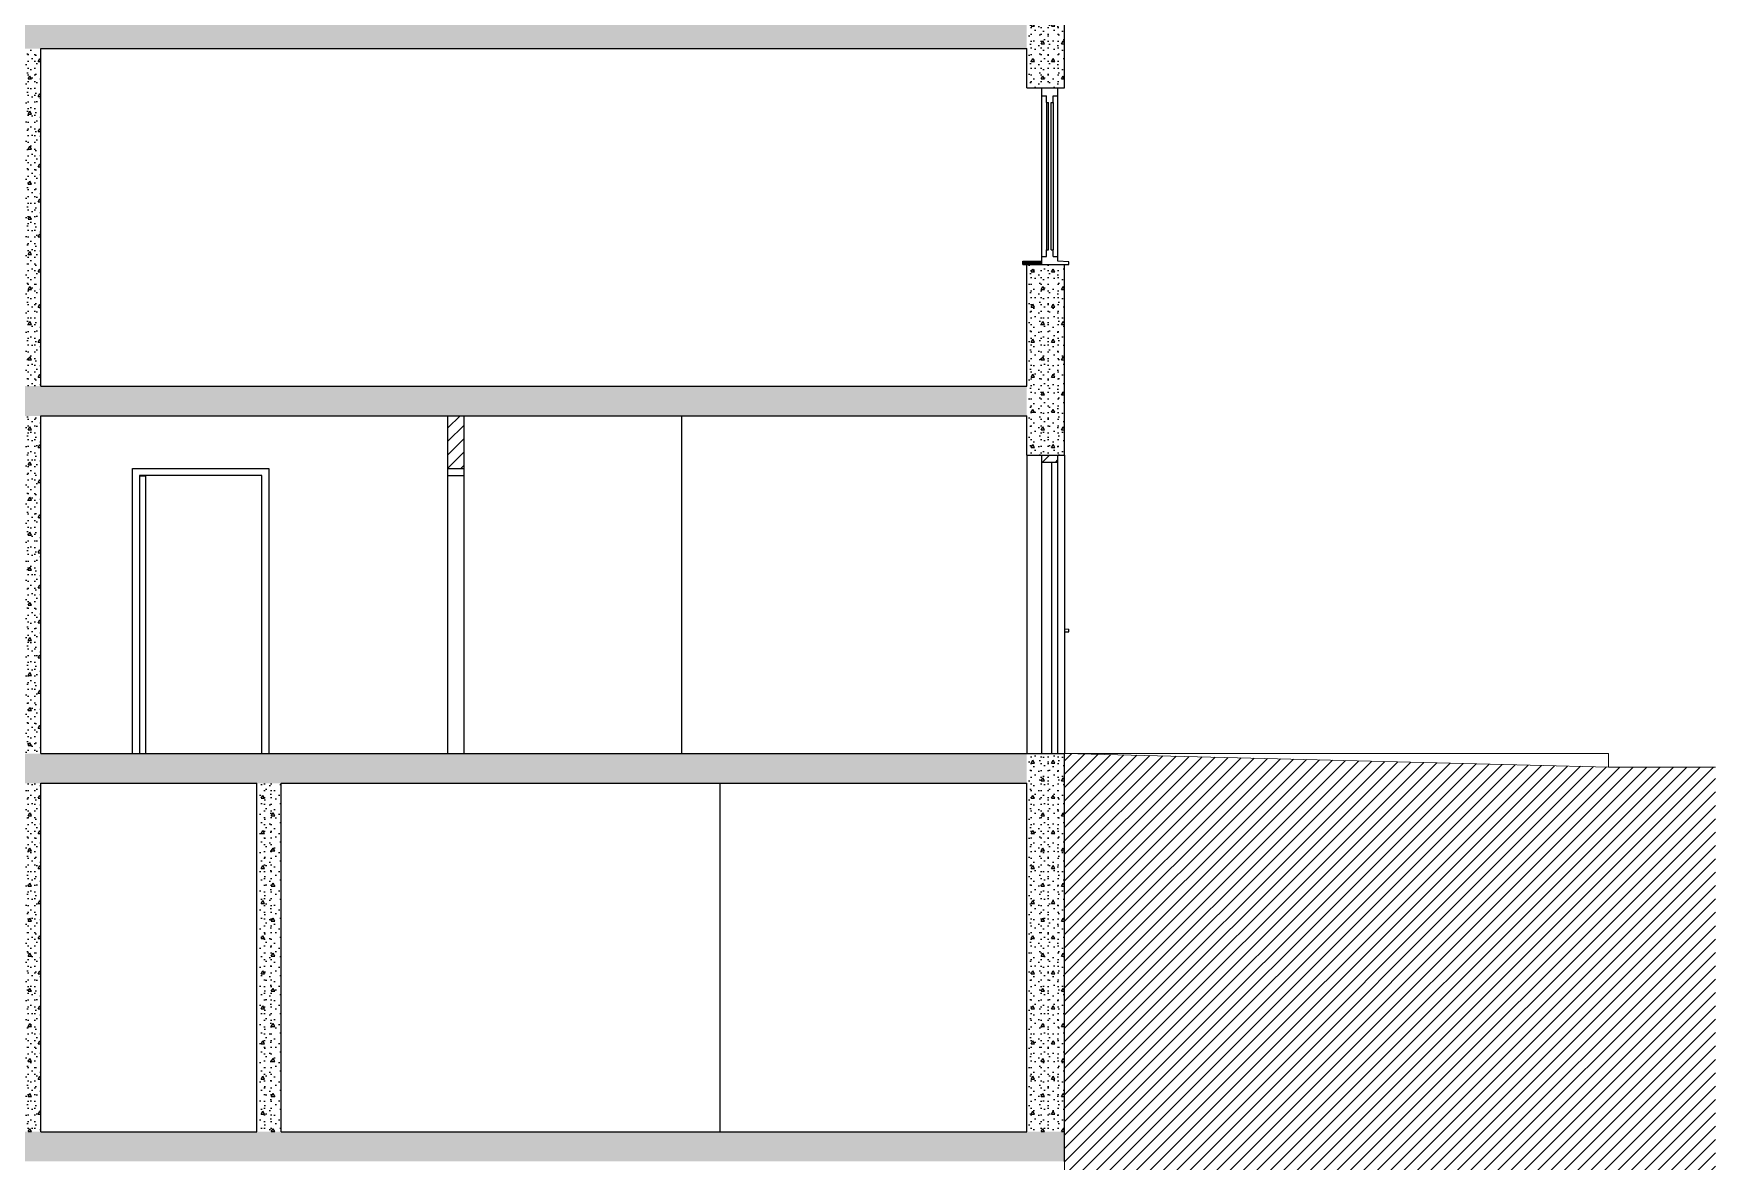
# Model space of a CAD drawing. Header units: millimetres. Extents: x 15 to 2176, y 3 to 641.
# Drawn here: x 272.6 to 521.6, y 88.1 to 255.1 of the extents above; entities that cross this region are included whole.
import ezdxf
from ezdxf.xclip import XClip

# ---------------------------------------------------------------- set-up
doc = ezdxf.new("R2010")
doc.units = ezdxf.units.MM
doc.header["$MEASUREMENT"] = 0
doc.header["$XCLIPFRAME"] = 0
doc.set_wipeout_variables(frame=1)
doc.linetypes.add('Wipeout_Contour', pattern=[1000, 0, -1000])
for name, color, linetype in [('A--------P-', 7, 'Continuous'), ('A-01SB-----', 3, 'Continuous'), ('A-01SC-----', 7, 'Continuous'), ('A-01SF-----', 7, 'Continuous'), ('A-27B------', 7, 'Continuous')]:
    doc.layers.add(name, color=color, linetype=linetype)
doc.layers.add('A-L-10--EF-', color=4, linetype='Continuous', lineweight=0)
pattern_1 = [(0, (421.78, 92.474), (0, 5.19615), [0.5, -2.5]), (0, (423.28, 95.072), (0, 5.19615), [0.5, -2.5]), (60, (421.78, 92.474), (-4.5, 2.59808), [0.5, -2.5]), (60, (424.78, 92.474), (-4.5, 2.59808), [0.5, -2.5]), (120, (422.28, 92.474), (4.5, 2.59808), [0.5, -2.5]), (120, (425.28, 92.474), (4.5, 2.59808), [0.5, -2.5]), (0, (421.7798, 92.9741), (0, 1), [0, -1, 0, -1.5]), (45, (422.2798, 92.9741), (-0.7071068, 0.7071068), [0, -0.75, 0, -1.25])]
pattern_2 = [(45, (421.7798, 92.4741), (-0.98995, 0.98995), [])]

# ---------------------------------------------------------------- blocks, each defined once
blk = doc.blocks.new('Drawing_1_1', base_point=(268.28, 329.56))
at = {"layer": 'A-01SB-----', "linetype": 'Continuous'}
h = blk.add_hatch(dxfattribs=at)
h.set_pattern_fill('BRANDSÄKRARE_0001', color=256, style=0, pattern_type=2)
h.set_pattern_definition(pattern_2)
h.paths.add_polyline_path([(336.34, 190.67), (336.34, 198.47), (333.94, 198.47), (333.94, 190.67)])
at = {"layer": 'A-01SC-----', "linetype": 'Continuous'}
h = blk.add_hatch(dxfattribs=at)
h.set_pattern_fill('BETONG__STD__0001', color=256, style=0, pattern_type=2)
h.set_pattern_definition(pattern_1)
h.paths.add_polyline_path([(425.24, 247.07), (425.24, 257.27), (419.64, 257.27), (419.64, 247.07), (424.24, 247.07)])
blk.add_hatch(color=256, dxfattribs=at).paths.add_polyline_path([(419.04, 220.87), (421.84, 220.87), (421.84, 221.37), (419.04, 221.37)])
h = blk.add_hatch(dxfattribs=at)
h.set_pattern_fill('BETONG__STD__0001', color=256, style=0, pattern_type=2)
h.set_pattern_definition(pattern_1)
h.paths.add_polyline_path([(425.24, 220.87), (424.24, 220.87), (419.64, 220.87), (419.64, 202.87), (425.24, 202.87)])
h = blk.add_hatch(dxfattribs=at)
h.set_pattern_fill('BETONG__STD__0001', color=256, style=0, pattern_type=2)
h.set_pattern_definition(pattern_1)
h.paths.add_polyline_path([(419.64, 202.87), (419.64, 192.67), (424.24, 192.67), (425.24, 192.67), (425.24, 202.87)])
h = blk.add_hatch(dxfattribs=at)
h.set_pattern_fill('BRANDSÄKRARE_0001', color=256, style=0, pattern_type=2)
h.set_pattern_definition(pattern_2)
h.paths.add_polyline_path([(424.24, 191.63), (424.24, 192.67), (421.84, 192.67), (421.84, 191.63)])
h = blk.add_hatch(dxfattribs=at)
h.set_pattern_fill('BETONG__STD__0001', color=256, style=0, pattern_type=2)
h.set_pattern_definition(pattern_1)
h.paths.add_polyline_path([(419.64, 148.47), (419.64, 92.47), (425.24, 92.47), (425.24, 148.47)])
at = {"layer": 'A-01SF-----', "linetype": 'Continuous'}
h = blk.add_hatch(dxfattribs=at)
h.set_pattern_fill('BETONG__STD__0001', color=256, style=0, pattern_type=2)
h.set_pattern_definition(pattern_1)
h.paths.add_polyline_path([(309.92, 257.27), (157.38, 257.27), (157.38, 252.87), (309.92, 252.87)])
h = blk.add_hatch(dxfattribs=at)
h.set_pattern_fill('BETONG__STD__0001', color=256, style=0, pattern_type=2)
h.set_pattern_definition(pattern_1)
h.paths.add_polyline_path([(419.64, 252.87), (419.64, 257.27), (309.92, 257.27), (309.92, 252.87)])
h = blk.add_hatch(dxfattribs=at)
h.set_pattern_fill('BETONG__STD__0001', color=256, style=0, pattern_type=2)
h.set_pattern_definition(pattern_1)
h.paths.add_polyline_path([(309.92, 202.87), (157.38, 202.87), (157.38, 198.47), (309.92, 198.47)])
h = blk.add_hatch(dxfattribs=at)
h.set_pattern_fill('BETONG__STD__0001', color=256, style=0, pattern_type=2)
h.set_pattern_definition(pattern_1)
h.paths.add_polyline_path([(419.64, 198.47), (419.64, 202.87), (309.92, 202.87), (309.92, 198.47)])
h = blk.add_hatch(dxfattribs=at)
h.set_pattern_fill('BETONG__STD__0001', color=256, style=0, pattern_type=2)
h.set_pattern_definition(pattern_1)
h.paths.add_polyline_path([(309.92, 148.47), (157.38, 148.47), (157.38, 144.07), (309.92, 144.07)])
h = blk.add_hatch(dxfattribs=at)
h.set_pattern_fill('BETONG__STD__0001', color=256, style=0, pattern_type=2)
h.set_pattern_definition(pattern_1)
h.paths.add_polyline_path([(419.64, 144.07), (419.64, 148.47), (309.92, 148.47), (309.92, 144.07)])
h = blk.add_hatch(dxfattribs=at)
h.set_pattern_fill('BETONG__STD__0001', color=256, style=0, pattern_type=2)
h.set_pattern_definition(pattern_1)
h.paths.add_polyline_path([(309.92, 92.47), (157.38, 92.47), (157.38, 88.07), (309.92, 88.07)])
h = blk.add_hatch(dxfattribs=at)
h.set_pattern_fill('BETONG__STD__0001', color=256, style=0, pattern_type=2)
h.set_pattern_definition(pattern_1)
h.paths.add_polyline_path([(425.24, 88.07), (425.24, 92.47), (309.92, 92.47), (309.92, 88.07)])
at = {"layer": 'A-27B------', "linetype": 'Continuous'}
h = blk.add_hatch(dxfattribs=at)
h.set_pattern_fill('BETONG__STD__0001', color=256, style=0, pattern_type=2)
h.set_pattern_definition(pattern_1)
h.paths.add_polyline_path([(270.04, 252.87), (270.04, 202.87), (273.64, 202.87), (273.64, 252.87)])
h = blk.add_hatch(dxfattribs=at)
h.set_pattern_fill('BETONG__STD__0001', color=256, style=0, pattern_type=2)
h.set_pattern_definition(pattern_1)
h.paths.add_polyline_path([(270.64, 198.47), (270.64, 148.47), (273.64, 148.47), (273.64, 198.47)])
h = blk.add_hatch(dxfattribs=at)
h.set_pattern_fill('BETONG__STD__0001', color=256, style=0, pattern_type=2)
h.set_pattern_definition(pattern_1)
h.paths.add_polyline_path([(268.64, 144.07), (268.64, 92.47), (273.64, 92.47), (273.64, 144.07)])
h = blk.add_hatch(dxfattribs=at)
h.set_pattern_fill('BETONG__STD__0001', color=256, style=0, pattern_type=2)
h.set_pattern_definition(pattern_1)
h.paths.add_polyline_path([(305.64, 92.47), (309.24, 92.47), (309.24, 144.07), (305.64, 144.07)])
at = {"layer": 'A-L-10--EF-', "linetype": 'Continuous'}
h = blk.add_hatch(dxfattribs=at)
h.set_pattern_fill('BRANDSÄKRARE_0001', color=256, style=0, pattern_type=2)
h.set_pattern_definition(pattern_2)
h.paths.add_polyline_path([(425.24, 148.47), (425.24, 18.47), (521.58, 18.47), (521.58, 146.47), (506.88, 146.47), (505.74, 146.47), (494.16, 146.76)])
at = {"layer": 'A-01SB-----'}
for p, q in [((333.94, 198.47), (336.34, 198.47)), ((333.94, 190.67), (333.94, 198.47)), ((336.34, 190.67), (336.34, 198.47)), ((333.94, 190.67), (336.34, 190.67)), ((333.94, 189.63), (333.94, 190.67)), ((333.94, 190.67), (336.34, 190.67)), ((333.94, 148.47), (333.94, 189.63)), ((333.94, 189.63), (336.34, 189.63)), ((336.34, 189.63), (336.34, 190.67)), ((336.34, 148.47), (336.34, 189.63))]:
    blk.add_line(p, q, dxfattribs=at)
at = {"layer": 'A-01SC-----'}
for p, q in [((425.24, 247.07), (425.24, 257.27)), ((419.64, 247.07), (419.64, 252.87)), ((419.04, 220.87), (419.04, 221.37)), ((419.64, 202.87), (419.64, 220.87)), ((425.24, 202.87), (425.24, 220.87)), ((425.84, 220.87), (425.84, 221.29)), ((425.24, 192.67), (425.24, 202.87)), ((419.64, 192.67), (419.64, 198.47)), ((419.64, 192.67), (424.24, 192.67)), ((419.64, 192.67), (419.64, 148.47)), ((421.84, 192.67), (424.24, 192.67)), ((421.84, 191.63), (421.84, 192.67)), ((424.24, 192.67), (425.24, 192.67)), ((424.24, 191.63), (424.24, 192.67)), ((425.24, 192.67), (425.24, 148.47)), ((421.84, 148.47), (421.84, 191.63)), ((421.84, 191.63), (424.24, 191.63)), ((423.36, 191.61), (424.24, 191.61)), ((423.36, 148.47), (423.36, 191.61)), ((424.24, 191.61), (424.24, 191.63)), ((424.24, 148.47), (424.24, 191.61)), ((425.24, 166.92), (425.84, 166.89)), ((425.84, 166.47), (425.84, 166.89)), ((425.24, 166.47), (425.84, 166.47)), ((419.64, 148.47), (425.24, 148.47)), ((423.36, 148.47), (424.24, 148.47)), ((425.24, 92.47), (425.24, 148.47)), ((419.64, 92.47), (419.64, 144.07))]:
    blk.add_line(p, q, dxfattribs=at)
at = {"layer": 'A-01SF-----'}
for p, q in [((273.64, 252.87), (309.92, 252.87)), ((309.92, 252.87), (419.64, 252.87)), ((273.64, 202.87), (309.92, 202.87)), ((309.92, 202.87), (419.64, 202.87)), ((273.64, 198.47), (309.92, 198.47)), ((309.92, 198.47), (419.64, 198.47)), ((273.64, 148.47), (309.92, 148.47)), ((309.92, 148.47), (419.64, 148.47)), ((273.64, 144.07), (305.64, 144.07)), ((309.24, 144.07), (309.92, 144.07)), ((309.92, 144.07), (419.64, 144.07)), ((273.64, 92.47), (305.64, 92.47)), ((309.24, 92.47), (309.92, 92.47)), ((309.92, 92.47), (419.64, 92.47)), ((425.24, 88.07), (425.24, 92.47))]:
    blk.add_line(p, q, dxfattribs=at)
at = {"layer": 'A-27B------'}
for p, q in [((273.64, 202.87), (273.64, 252.87)), ((273.64, 148.47), (273.64, 198.47)), ((368.58, 148.47), (368.58, 198.47)), ((287.24, 189.63), (287.24, 190.67)), ((287.24, 190.67), (307.44, 190.67)), ((287.24, 148.47), (287.24, 189.63)), ((288.28, 189.63), (288.28, 148.47)), ((306.4, 189.63), (288.28, 189.63)), ((288.3, 148.47), (288.3, 189.61)), ((288.3, 189.61), (289.18, 189.61)), ((289.18, 148.47), (289.18, 189.61)), ((306.4, 148.47), (306.4, 189.63)), ((307.44, 190.67), (307.44, 189.63)), ((307.44, 189.63), (307.44, 148.47)), ((273.64, 92.47), (273.64, 144.07)), ((305.64, 92.47), (305.64, 144.07)), ((309.24, 92.47), (309.24, 144.07)), ((374.24, 92.47), (374.24, 144.07))]:
    blk.add_line(p, q, dxfattribs=at)
at = {"layer": 'A-L-10--EF-'}
for p, q in [((494.16, 146.76), (425.24, 148.47)), ((425.24, 18.47), (425.24, 148.47)), ((425.24, 148.47), (505.74, 148.47)), ((505.74, 146.47), (505.74, 148.47)), ((505.74, 146.47), (494.16, 146.76)), ((505.74, 146.47), (506.88, 146.47)), ((506.88, 146.47), (521.58, 146.47))]:
    blk.add_line(p, q, dxfattribs=at)
at = {"linetype": 'Wipeout_Contour', "ltscale": 1956.213192}
blk.add_wipeout([(423.54, 245.87), (422.54, 245.87), (422.54, 244.87), (423.54, 244.87)], dxfattribs=at).dxf.layer = 'A-01SC-----'
at = {"linetype": 'Wipeout_Contour', "ltscale": 1912.083391}
blk.add_wipeout([(423.54, 222.07), (423.54, 223.07), (422.54, 223.07), (422.54, 222.07)], dxfattribs=at).dxf.layer = 'A-01SC-----'
at = {"layer": 'A-01SC-----'}
for p, q in [((419.64, 247.07), (424.24, 247.07)), ((421.84, 245.87), (421.84, 247.07)), ((421.84, 247.07), (422.84, 247.07)), ((422.84, 247.07), (424.24, 247.07)), ((424.24, 247.07), (425.24, 247.07)), ((424.24, 245.87), (424.24, 247.07)), ((421.84, 222.07), (421.84, 245.87)), ((421.84, 245.87), (422.54, 245.87)), ((422.54, 244.87), (422.54, 245.87)), ((422.54, 244.87), (422.54, 223.07)), ((422.54, 244.87), (422.84, 244.87)), ((422.84, 223.07), (422.84, 244.87)), ((423.24, 244.87), (423.54, 244.87)), ((423.24, 223.07), (423.24, 244.87)), ((423.54, 244.87), (423.54, 245.87)), ((423.54, 245.87), (424.24, 245.87)), ((423.54, 244.87), (423.54, 223.07)), ((424.24, 222.07), (424.24, 245.87)), ((421.84, 222.07), (422.54, 222.07)), ((421.84, 220.87), (421.84, 222.07)), ((422.54, 223.07), (422.84, 223.07)), ((422.54, 222.07), (422.54, 223.07)), ((423.24, 223.07), (423.54, 223.07)), ((423.54, 222.07), (423.54, 223.07)), ((423.54, 222.07), (424.24, 222.07)), ((424.24, 221.37), (424.24, 222.07)), ((419.04, 221.37), (421.84, 221.37)), ((419.04, 220.87), (421.84, 220.87)), ((419.64, 220.87), (424.24, 220.87)), ((421.84, 220.87), (421.84, 221.37)), ((421.84, 220.87), (422.84, 220.87)), ((422.84, 220.87), (424.24, 220.87)), ((425.84, 221.29), (424.24, 221.37)), ((424.24, 220.87), (425.24, 220.87)), ((424.24, 220.87), (425.84, 220.87))]:
    blk.add_line(p, q, dxfattribs=at)

msp = doc.modelspace()

# ---------------------------------------------------------------- block references
at = {"layer": 'A--------P-'}
ref = msp.add_blockref('Drawing_1_1', (268.28, 329.56), dxfattribs=at)
XClip(ref).set_block_clipping_path([(14.9798483411, 18.4741086751), (521.5845035658, 640.6436337123)])

doc.saveas('drawing.dxf')
